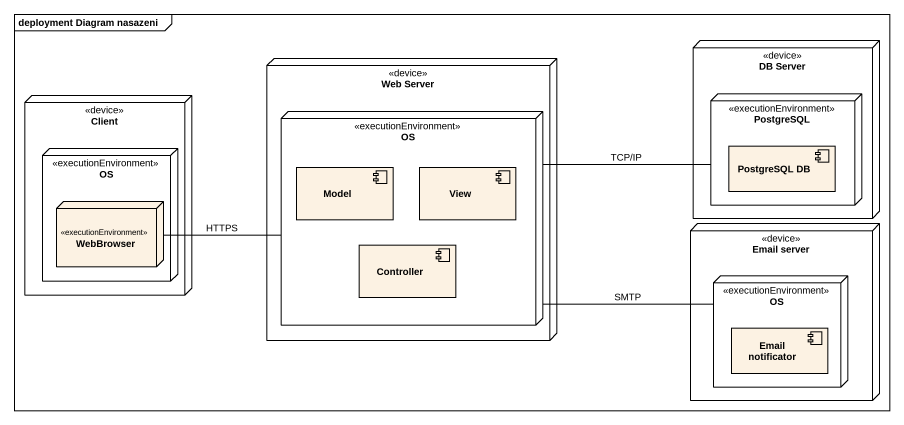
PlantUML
@startuml
mainframe deployment Diagram nasazeni
node "DB Server" as DB_Server <<device>> {
  node PostgreSQL <<executionEnvironment>> {
    component "PostgreSQL DB" as PostgreSQL_DB
  }
}
node "Web Server" as Web_Server <<device>> {
  node OS <<executionEnvironment>> {
    component Model
    component View
    component Controller
  }
}
node Client <<device>> {
  node "OS" as OS_2 <<executionEnvironment>> {
    node WebBrowser <<executionEnvironment>>
  }
}
node "Email server" as Email_server <<device>> {
  node "OS" as OS_3 <<executionEnvironment>> {
    component "Email notificator" as Email_notificator
  }
}
OS -right- PostgreSQL : TCP/IP
OS -right- OS_3 : SMTP
WebBrowser -right- OS : HTTPS
@enduml
